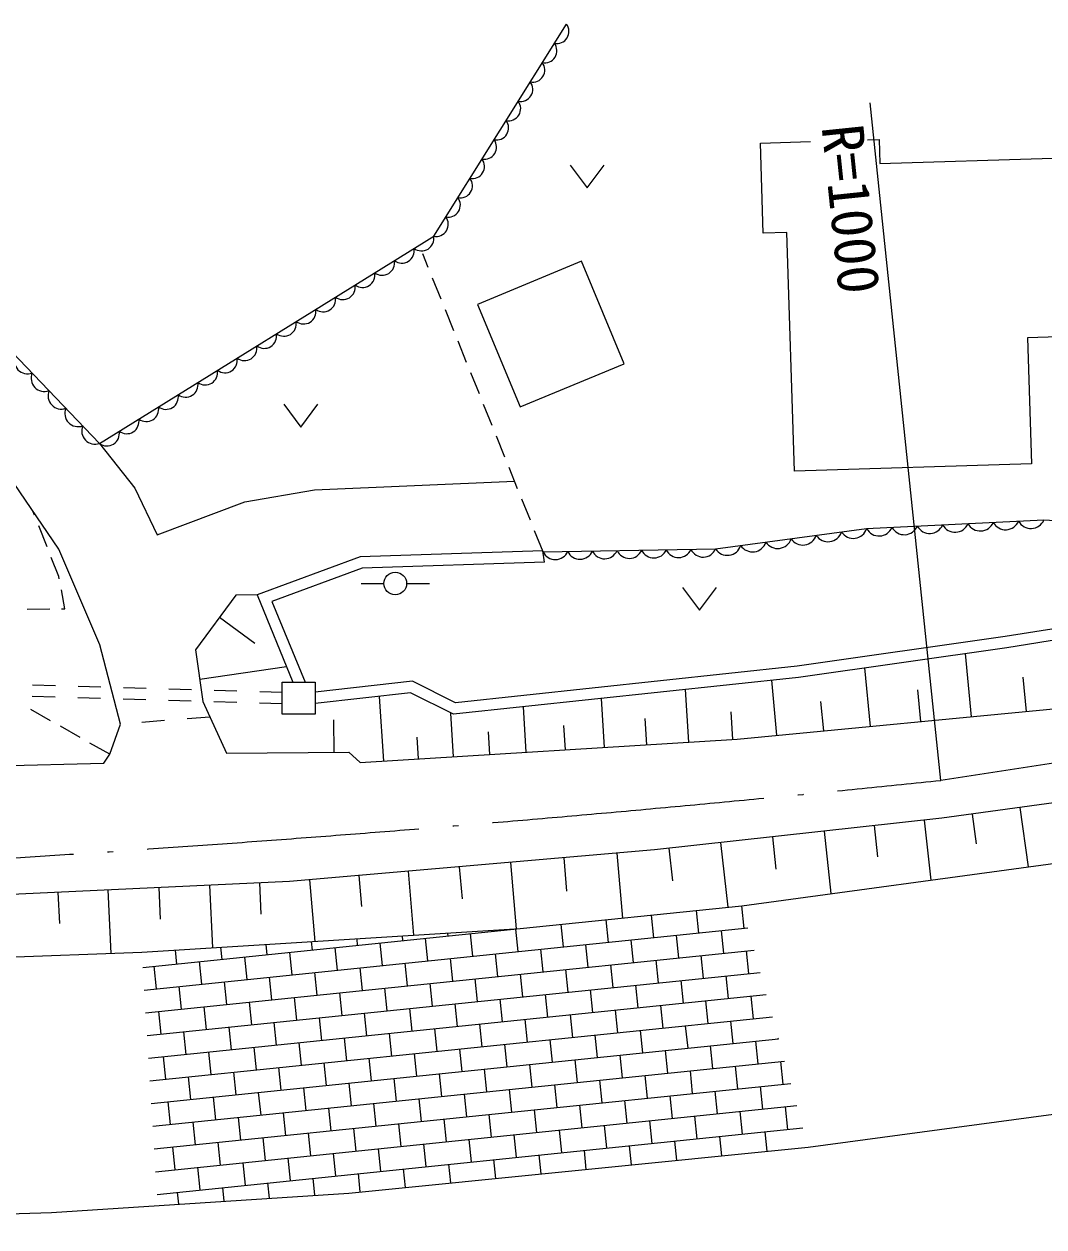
# Model space of a CAD drawing. Units: millimetres, scale not verified. Extents: x 40000 to 680000, y 20000 to 380000.
# Drawn here: x 475654 to 520551, y 262257 to 315219 of the extents above; entities that cross this region are included whole.
import ezdxf
from ezdxf.enums import TextEntityAlignment as Align

# ---------------------------------------------------------------- set-up
doc = ezdxf.new("R2010")
doc.units = ezdxf.units.MM
doc.header["$LTSCALE"] = 1000
doc.linetypes.add('LONG_DASHED_DOTTED', pattern=[15.25, 12, -1.5, 0.25, -1.5])
for name, color, linetype, lineweight in [('M-BGD', 7, 'Continuous', 13), ('M-BMK', 2, 'LONG_DASHED_DOTTED', 13), ('M-STR-HTXT', 7, 'Continuous', 13)]:
    doc.layers.add(name, color=color, linetype=linetype, lineweight=lineweight)
doc.styles.add('ＭＳ ゴシック', font='')
doc.styles.get('ＭＳ ゴシック').set_extended_font_data('MS Gothic')

msp = doc.modelspace()

# ---------------------------------------------------------------- linework, layer by layer
at = {"layer": 'M-BGD'}
for p, q in [((499697, 309010), (500447, 308010)), ((500447, 308010), (501197, 309010)), ((493451, 304498), (493207, 305102)), ((494012, 303107), (493638, 304034)), ((494574, 301716), (494200, 302643)), ((495136, 300325), (494761, 301252)), ((495697, 298934), (495323, 299862)), ((487085, 298478), (487835, 297478)), ((487835, 297478), (488585, 298478)), ((496259, 297543), (495884, 298471)), ((478976, 296756), (480532, 294790)), ((496820, 296152), (496446, 297080)), ((477190, 292098), (474481, 296054)), ((497382, 294762), (497008, 295689)), ((488444, 294715), (497245, 295100)), ((480532, 294790), (481507, 292727)), ((485369, 294190), (488444, 294715)), ((481507, 292727), (485369, 294190)), ((497944, 293371), (497569, 294298)), ((476115, 293593), (476044, 293771)), ((476670, 292199), (476300, 293128)), ((498505, 291980), (498131, 292907)), ((478996, 287883), (477190, 292098)), ((498569, 291527), (498487, 292025)), ((477190, 290894), (476855, 291735)), ((498569, 291527), (490544, 291265)), ((477207, 290800), (477190, 290894)), ((490544, 291265), (486569, 289802)), ((477448, 289474), (477297, 290308)), ((490496, 290587), (491496, 290587)), ((492496, 290587), (493496, 290587)), ((504638, 290417), (505388, 289417)), ((505388, 289417), (506138, 290417)), ((484979, 290068), (483200, 287667)), ((485909, 290092), (484979, 290068)), ((486569, 289802), (488032, 286245)), ((475796, 289453), (476796, 289466)), ((477296, 289472), (477448, 289474)), ((530352, 289565), (518912, 287761)), ((484265, 289105), (485818, 287954)), ((479899, 284400), (478996, 287883)), ((483200, 287667), (483527, 285388)), ((518912, 287761), (509745, 286451)), ((517363, 284721), (517097, 287502)), ((483385, 286378), (487210, 286928)), ((512914, 284296), (512668, 286869)), ((477032, 286081), (476032, 286110)), ((479031, 286022), (478031, 286051)), ((509745, 286451), (494553, 284827)), ((508798, 283903), (508566, 286325)), ((519786, 284952), (519641, 286467)), ((477017, 285581), (476017, 285610)), ((479016, 285522), (478017, 285551)), ((481015, 285463), (480016, 285492)), ((481030, 285962), (480031, 285992)), ((483029, 285903), (482030, 285933)), ((485028, 285844), (484029, 285874)), ((487027, 285785), (486028, 285815)), ((492667, 285770), (488476, 285299)), ((491486, 282765), (491308, 285617)), ((494553, 284827), (492667, 285770)), ((501209, 283372), (501075, 285524)), ((504916, 283603), (504772, 285920)), ((515138, 284509), (515006, 285899)), ((476817, 284548), (475948, 285042)), ((483014, 285403), (482015, 285433)), ((483527, 285388), (484565, 283114)), ((485014, 285344), (484014, 285374)), ((487013, 285285), (486013, 285315)), ((497765, 283157), (497640, 285157)), ((506859, 283724), (506784, 284938)), ((507041, 283735), (521777, 285143)), ((510856, 284099), (510733, 285386)), ((481843, 284553), (480846, 284474)), ((483837, 284709), (482840, 284631)), ((489303, 283151), (489292, 284579)), ((494564, 282957), (494444, 284882)), ((503063, 283487), (502991, 284646)), ((478122, 283808), (477252, 284301)), ((479426, 283067), (479899, 284400)), ((496165, 283057), (496102, 284057)), ((499487, 283264), (499420, 284341)), ((479426, 283067), (478557, 283561)), ((490443, 282700), (507041, 283735)), ((493025, 282861), (492965, 283823)), ((479168, 282680), (479426, 283067)), ((484565, 283114), (489946, 283156)), ((489946, 283156), (490443, 282700)), ((454915, 282078), (479168, 282680)), ((525632, 281572), (516059, 280256)), ((519490, 280728), (519850, 278110)), ((516059, 280256), (503414, 278860)), ((517384, 280438), (517565, 279122)), ((510872, 279683), (511176, 276931)), ((513074, 279926), (513226, 278550)), ((515276, 280169), (515567, 277528)), ((506318, 279181), (506632, 276334)), ((508595, 279432), (508752, 278009)), ((503414, 278860), (487339, 277464)), ((501751, 278715), (501999, 275856)), ((504036, 278929), (504194, 277502)), ((494813, 278113), (494935, 276704)), ((497067, 278309), (497321, 275381)), ((499409, 278512), (499536, 277048)), ((507251, 276398), (521062, 278275)), ((488220, 277540), (488455, 274828)), ((490389, 277729), (490507, 276373)), ((492559, 277917), (492803, 275100)), ((487339, 277464), (462329, 276307)), ((479349, 277094), (479478, 274302)), ((481582, 277198), (481647, 275802)), ((483816, 277301), (483943, 274547)), ((486019, 277403), (486082, 276026)), ((477147, 276992), (477211, 275616)), ((497496, 275392), (507251, 276398)), ((497496, 275392), (507251, 276398)), ((503374, 274993), (503272, 275988)), ((505364, 275198), (505261, 276193)), ((507353, 275403), (507251, 276398)), ((480941, 272680), (507520, 275420)), ((499396, 274583), (499293, 275577)), ((501385, 274788), (501282, 275783)), ((480835, 274353), (497496, 275392)), ((480878, 273679), (497496, 275392)), ((490340, 274655), (490311, 274944)), ((492330, 274860), (492308, 275069)), ((493427, 273967), (493325, 274962)), ((494319, 275065), (494306, 275193)), ((495417, 274173), (495314, 275167)), ((496309, 275270), (496304, 275318)), ((497406, 274378), (497304, 275372)), ((502482, 273896), (502380, 274890)), ((504472, 274101), (504369, 275095)), ((506461, 274306), (506359, 275301)), ((458342, 273515), (480835, 274353)), ((481004, 271681), (507789, 274443)), ((482383, 273834), (482320, 274446)), ((484372, 274039), (484317, 274570)), ((486362, 274244), (486315, 274695)), ((487459, 273352), (487356, 274347)), ((488351, 274449), (488313, 274819)), ((489448, 273557), (489346, 274552)), ((491438, 273762), (491335, 274757)), ((498503, 273485), (498401, 274480)), ((500493, 273691), (500390, 274685)), ((507559, 273414), (507456, 274408)), ((483480, 272942), (483377, 273937)), ((485469, 273147), (485367, 274142)), ((492535, 272870), (492432, 273865)), ((494524, 273075), (494422, 274070)), ((496514, 273280), (496411, 274275)), ((503580, 273003), (503477, 273998)), ((505569, 273209), (505467, 274203)), ((481067, 270683), (508058, 273465)), ((481490, 272737), (481388, 273732)), ((488556, 272460), (488454, 273455)), ((490546, 272665), (490443, 273660)), ((497611, 272388), (497509, 273383)), ((499601, 272593), (499498, 273588)), ((501590, 272798), (501488, 273793)), ((506666, 272316), (506564, 273311)), ((482588, 271845), (482485, 272839)), ((484577, 272050), (484475, 273045)), ((486567, 272255), (486464, 273250)), ((491643, 271773), (491540, 272768)), ((493632, 271978), (493530, 272973)), ((495622, 272183), (495519, 273178)), ((502687, 271906), (502585, 272901)), ((504677, 272111), (504574, 273106)), ((481130, 269684), (508328, 272488)), ((487664, 271363), (487561, 272357)), ((489653, 271568), (489551, 272563)), ((496719, 271291), (496617, 272286)), ((498709, 271496), (498606, 272491)), ((500698, 271701), (500595, 272696)), ((507764, 271424), (507661, 272419)), ((481696, 270747), (481593, 271742)), ((483685, 270953), (483582, 271947)), ((485674, 271158), (485572, 272152)), ((492740, 270881), (492638, 271875)), ((494730, 271086), (494627, 272081)), ((501795, 270809), (501693, 271804)), ((503785, 271014), (503682, 272009)), ((505774, 271219), (505672, 272214)), ((481193, 268685), (508597, 271510)), ((486772, 270265), (486669, 271260)), ((488761, 270471), (488659, 271465)), ((490751, 270676), (490648, 271670)), ((495827, 270194), (495724, 271188)), ((497816, 270399), (497714, 271393)), ((499806, 270604), (499703, 271599)), ((506871, 270327), (506769, 271322)), ((482793, 269855), (482690, 270850)), ((484782, 270060), (484680, 271055)), ((491848, 269783), (491745, 270778)), ((493837, 269989), (493735, 270983)), ((500903, 269712), (500801, 270706)), ((502893, 269917), (502790, 270911)), ((504882, 270122), (504779, 271117)), ((481256, 267686), (508866, 270533)), ((485880, 269168), (485777, 270163)), ((487869, 269373), (487767, 270368)), ((489859, 269578), (489756, 270573)), ((496924, 269301), (496822, 270296)), ((498914, 269507), (498811, 270501)), ((505979, 269230), (505877, 270224)), ((507969, 269435), (507866, 270430)), ((508861, 270532), (508858, 270563)), ((481901, 268758), (481798, 269753)), ((483890, 268963), (483788, 269958)), ((490956, 268686), (490853, 269681)), ((492945, 268891), (492843, 269886)), ((494935, 269096), (494832, 270091)), ((500011, 268614), (499908, 269609)), ((502000, 268819), (501898, 269814)), ((503990, 269025), (503887, 270019)), ((481319, 266687), (509135, 269555)), ((484987, 268071), (484885, 269066)), ((486977, 268276), (486874, 269271)), ((488966, 268481), (488864, 269476)), ((496032, 268204), (495929, 269199)), ((498021, 268409), (497919, 269404)), ((505087, 268132), (504985, 269127)), ((507077, 268338), (506974, 269332)), ((509066, 268543), (508963, 269537)), ((481382, 265689), (509404, 268577)), ((482998, 267866), (482895, 268861)), ((490064, 267589), (489961, 268584)), ((492053, 267794), (491951, 268789)), ((494043, 267999), (493940, 268994)), ((501108, 267722), (501006, 268717)), ((503098, 267927), (502995, 268922)), ((486085, 267179), (485982, 268173)), ((488074, 267384), (487972, 268379)), ((495140, 267107), (495037, 268102)), ((497129, 267312), (497027, 268307)), ((499119, 267517), (499016, 268512)), ((504195, 267035), (504092, 268030)), ((506184, 267240), (506082, 268235)), ((508174, 267445), (508071, 268440)), ((481445, 264690), (509674, 267600)), ((482106, 266768), (482003, 267763)), ((484095, 266974), (483993, 267968)), ((489171, 266492), (489069, 267486)), ((491161, 266697), (491058, 267691)), ((493150, 266902), (493048, 267897)), ((500216, 266625), (500113, 267620)), ((502205, 266830), (502103, 267825)), ((509271, 266553), (509169, 267548)), ((485193, 266081), (485090, 267076)), ((487182, 266287), (487079, 267281)), ((494248, 266010), (494145, 267004)), ((496237, 266215), (496135, 267209)), ((498227, 266420), (498124, 267415)), ((503303, 265938), (503200, 266933)), ((505292, 266143), (505190, 267138)), ((507282, 266348), (507179, 267343)), ((510178, 265769), (522472, 267419)), ((481508, 263691), (509943, 266622)), ((483203, 265876), (483101, 266871)), ((490269, 265599), (490166, 266594)), ((492258, 265805), (492156, 266799)), ((499324, 265528), (499221, 266522)), ((501313, 265733), (501211, 266727)), ((508365, 265588), (508276, 266451)), ((484300, 264984), (484198, 265979)), ((486290, 265189), (486187, 266184)), ((488279, 265394), (488177, 266389)), ((493355, 264912), (493253, 265907)), ((495345, 265117), (495242, 266112)), ((497334, 265323), (497232, 266317)), ((504385, 265190), (504297, 266040)), ((506375, 265389), (506287, 266245)), ((482311, 264779), (482208, 265774)), ((489377, 264502), (489274, 265497)), ((489954, 263747), (510178, 265769)), ((491366, 264707), (491263, 265702)), ((498415, 264593), (498329, 265425)), ((500405, 264792), (500319, 265630)), ((502395, 264991), (502308, 265835)), ((483408, 263887), (483306, 264882)), ((485398, 264092), (485295, 265087)), ((487387, 264297), (487285, 265292)), ((494435, 264195), (494350, 265015)), ((496425, 264394), (496340, 265220)), ((488459, 263649), (488382, 264400)), ((490455, 263797), (490371, 264605)), ((492445, 263996), (492361, 264810)), ((482468, 263260), (482413, 263784)), ((484465, 263390), (484403, 263989)), ((486462, 263520), (486392, 264195)), ((476862, 262895), (489954, 263747)), ((457064, 262257), (476862, 262895))]:
    msp.add_line(p, q, dxfattribs=at)
for points in [[(469339, 306819), (478976, 296756), (493687, 305881), (499529, 315219)], [(509235, 306045), (508196, 306013), (508071, 309979), (510277, 310048)], [(512782, 310127), (513291, 310143), (513325, 309075), (520949, 309315), (521197, 301453), (519831, 301410), (520006, 295861), (509566, 295532), (509235, 306045)], [(498505, 291980), (506095, 292108), (512747, 293003), (520550, 293387), (524303, 293174), (529121, 293515)], [(498487, 292025), (490447, 291762), (485909, 290092), (487491, 286245)], [(535132, 289995), (530316, 290066), (518838, 288255), (509683, 286947), (494646, 285340), (492758, 286284), (488476, 285802)]]:
    msp.add_lwpolyline(points, dxfattribs=at)
for points in [[(495619, 302873), (497493, 298365), (502067, 300266), (500194, 304774)], [(487013, 286245), (488476, 286245), (488476, 284840), (487013, 284840)]]:
    msp.add_lwpolyline(points, close=True, dxfattribs=at)
msp.add_circle((491996, 290587), 500, dxfattribs=at)
for centre, radius, start, end in [((499108, 314892), 533, 258.0602, 37.882), ((498577, 314043), 533, 258.0602, 37.882), ((498046, 313194), 533, 258.0602, 37.882), ((497515, 312345), 533, 258.0602, 37.882), ((496984, 311496), 533, 258.0602, 37.882), ((496453, 310647), 533, 258.0602, 37.882), ((495922, 309798), 533, 258.0602, 37.882), ((495390, 308949), 533, 258.0602, 37.882), ((494859, 308100), 533, 258.0602, 37.882), ((494328, 307251), 533, 258.0602, 37.882), ((493797, 306402), 533, 258.0602, 37.882), ((493151, 305778), 545, 232.8006, 10.8212), ((492286, 305241), 545, 232.8006, 10.8212), ((491421, 304705), 545, 232.8006, 10.8212), ((490555, 304168), 545, 232.8006, 10.8212), ((489690, 303631), 545, 232.8006, 10.8212), ((488825, 303094), 545, 232.8006, 10.8212), ((487959, 302558), 545, 232.8006, 10.8212), ((487094, 302021), 545, 232.8006, 10.8212), ((486228, 301484), 545, 232.8006, 10.8212), ((485363, 300947), 545, 232.8006, 10.8212), ((475810, 300402), 585, 157.4616, 290.0584), ((484498, 300411), 545, 232.8006, 10.8212), ((476551, 299628), 585, 157.4616, 290.0584), ((483632, 299874), 545, 232.8006, 10.8212), ((482767, 299337), 545, 232.8006, 10.8212), ((477293, 298853), 585, 157.4616, 290.0584), ((481902, 298800), 545, 232.8006, 10.8212), ((478034, 298079), 585, 157.4616, 290.0584), ((481036, 298263), 545, 232.8006, 10.8212), ((480171, 297727), 545, 232.8006, 10.8212), ((478775, 297305), 585, 157.4616, 290.0584), ((479306, 297190), 545, 232.8006, 10.8212), ((512157, 293198), 622, 213.5941, 341.7396), ((513291, 293300), 620, 208.6246, 337.0065), ((514406, 293355), 620, 208.6246, 337.0065), ((515521, 293410), 620, 208.6246, 337.0065), ((516636, 293465), 620, 208.6246, 337.0065), ((517750, 293519), 620, 208.6246, 337.0065), ((518865, 293574), 620, 208.6246, 337.0065), ((519980, 293629), 620, 208.6246, 337.0065), ((507722, 292601), 622, 213.5941, 341.7396), ((508831, 292750), 622, 213.5941, 341.7396), ((509939, 292900), 622, 213.5941, 341.7396), ((511048, 293049), 622, 213.5941, 341.7396), ((499043, 292234), 595, 205.2816, 336.6495), ((500128, 292252), 595, 205.2816, 336.6495), ((501212, 292270), 595, 205.2816, 336.6495), ((502296, 292289), 595, 205.2816, 336.6495), ((503380, 292307), 595, 205.2816, 336.6495), ((504465, 292325), 595, 205.2816, 336.6495), ((505549, 292344), 595, 205.2816, 336.6495), ((506613, 292452), 622, 213.5941, 341.7396)]:
    msp.add_arc(centre, radius, start, end, dxfattribs=at)
at = {"layer": 'M-BMK'}
msp.add_line((555034, 287937), (516008, 281917), dxfattribs=at)
msp.add_arc((412344, 1276529), 1000000, 269.57193, 275.95018, dxfattribs=at)
at = {"layer": 'M-STR-HTXT'}
msp.add_line((516008, 281917), (512898, 311755), dxfattribs=at)

# ---------------------------------------------------------------- texts
at = {"layer": 'M-STR-HTXT', "style": 'ＭＳ ゴシック'}
msp.add_text('R=1000', height=1833, rotation=275.95, dxfattribs=at).set_placement((510603, 306924), align=Align.BOTTOM_CENTER)

doc.saveas('drawing.dxf')
